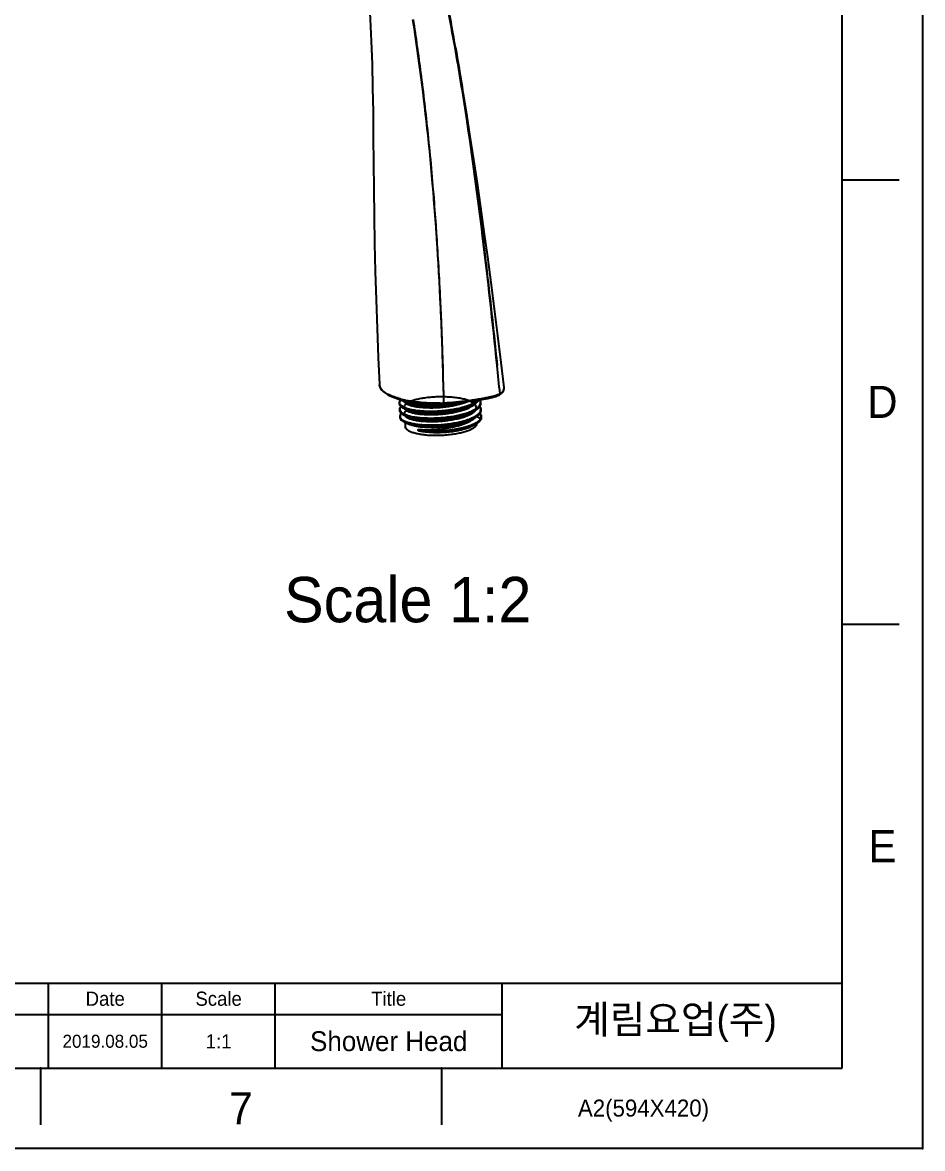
# Model space of a CAD drawing. Extents: x 11295 to 11888, y -24362 to -23942.
# Drawn here: x 11729.7 to 11888.4, y -24361.8 to -24163.3 of the extents above; entities that cross this region are included whole.
import ezdxf

# ---------------------------------------------------------------- set-up
doc = ezdxf.new("R2010")
doc.units = 0
doc.header["$MEASUREMENT"] = 0
doc.linetypes.add('CENTERX2', pattern=[101.6, 63.5, -12.7, 12.7, -12.7])
doc.linetypes.add('HIDDEN2', pattern=[4.7625, 3.175, -1.5875])
doc.layers.get('0').update_dxf_attribs({"linetype": 'CONTINUOUS'})
for name, color, linetype in [('1', 4, 'HIDDEN2'), ('FORM', 7, 'CONTINUOUS'), ('TEXT', 2, 'CONTINUOUS')]:
    doc.layers.add(name, color=color, linetype=linetype)
doc.styles.add('ROMANS', font='Gulim.ttf')
doc.styles.get("Standard").update_dxf_attribs({"font": 'Gulim.ttf'})

msp = doc.modelspace()

# ---------------------------------------------------------------- linework, layer by layer
for p, q in [((11874.3, -24347.66), (11874.3, -23955.95)), ((11874.3, -24190.98), (11884.3, -24190.98)), ((11874.3, -24269.32), (11884.3, -24269.32)), ((11308.64, -24347.66), (11874.3, -24347.66)), ((11732.89, -24347.66), (11732.89, -24357.66)), ((11803.59, -24347.66), (11803.59, -24357.66)), ((11874.3, -24361.8), (11874.3, -24361.8))]:
    msp.add_line(p, q)
at = {"color": 7, "linetype": 'Continuous'}
for p, q in [((11796.43, -24229.77), (11796.98, -24229.9)), ((11796.78, -24229.98), (11796.96, -24230.07)), ((11796.98, -24229.9), (11797.55, -24230.03)), ((11797.21, -24230.17), (11797.85, -24230.4)), ((11797.32, -24230.38), (11797.44, -24230.46)), ((11797.54, -24230.36), (11797.42, -24230.29)), ((11797.69, -24230.34), (11797.86, -24230.4)), ((11797.86, -24230.4), (11798.12, -24230.48)), ((11803.84, -24230.54), (11804.03, -24230.53)), ((11804.03, -24230.53), (11804.25, -24230.52)), ((11808.34, -24231.02), (11808.95, -24230.74)), ((11797.18, -24231.38), (11797.35, -24231.45)), ((11797.23, -24232.6), (11797.41, -24232.66)), ((11797.35, -24231.45), (11797.99, -24231.67)), ((11797.4, -24232.66), (11798.04, -24232.89)), ((11797.59, -24232.76), (11797.47, -24232.69)), ((11798.1, -24232.65), (11798.12, -24232.65)), ((11808.39, -24232.24), (11809.06, -24231.93)), ((11808.43, -24232.31), (11808.43, -24232.3)), ((11808.45, -24233.46), (11809.06, -24233.18)), ((11809.06, -24233.17), (11809.38, -24233.02)), ((11809.38, -24233.02), (11809.64, -24232.87)), ((11809.64, -24232.87), (11809.87, -24232.72)), ((11809.83, -24232.74), (11810.51, -24233.08)), ((11810.57, -24233.25), (11810.61, -24233.15)), ((11810.57, -24233.25), (11810.57, -24233.25)), ((11797.19, -24233.77), (11797.22, -24234.54)), ((11797.46, -24233.88), (11798.1, -24234.11)), ((11808.64, -24234.55), (11809.23, -24234.28))]:
    msp.add_line(p, q, dxfattribs=at)
msp.add_lwpolyline([(11294.5, -23941.8), (11888.44, -23941.8), (11888.44, -24361.8), (11294.5, -24361.8)], close=True)
for points in [[(11790.83, -24159.37), (11791.04, -24162.66), (11791.23, -24166.56), (11791.36, -24170.59), (11791.46, -24174.76), (11791.53, -24179.06), (11791.58, -24183.48), (11791.68, -24192.66)], [(11814.64, -24227.64), (11814.11, -24223.22), (11813.53, -24218.43), (11812.94, -24213.73), (11812.35, -24209.11), (11811.76, -24204.59), (11811.15, -24200.16), (11810.55, -24195.82), (11809.93, -24191.57), (11809.31, -24187.42), (11808.69, -24183.36), (11808.06, -24179.41), (11807.43, -24175.58), (11806.81, -24171.88), (11806.08, -24167.65)], [(11791.68, -24192.66), (11791.74, -24197.4), (11791.82, -24202.24), (11791.93, -24207.17), (11792.07, -24212.16), (11792.24, -24217.22), (11792.44, -24222.35), (11792.65, -24227.09)], [(11792.65, -24227.09), (11792.65, -24227.13), (11792.72, -24227.46), (11792.88, -24227.8), (11793.11, -24228.11), (11793.39, -24228.38), (11793.72, -24228.64), (11794.1, -24228.87), (11794.51, -24229.08), (11794.94, -24229.27), (11795.41, -24229.45), (11795.91, -24229.61), (11796.43, -24229.77)], [(11804.25, -24230.52), (11804.88, -24230.48), (11805.49, -24230.43), (11806.08, -24230.37), (11806.64, -24230.31), (11807.19, -24230.24), (11807.72, -24230.18), (11808.24, -24230.11), (11808.73, -24230.04), (11809.22, -24229.97), (11809.68, -24229.9), (11810.14, -24229.83), (11810.57, -24229.76), (11811, -24229.68), (11811.41, -24229.61), (11811.8, -24229.53), (11812.17, -24229.45), (11812.53, -24229.37), (11812.86, -24229.28), (11813.17, -24229.18), (11813.45, -24229.08)], [(11813.45, -24229.08), (11813.7, -24228.98), (11813.85, -24228.89)], [(11813.85, -24228.9), (11814.02, -24228.79), (11814.21, -24228.66)], [(11814.21, -24228.66), (11814.36, -24228.51), (11814.48, -24228.35), (11814.57, -24228.18)], [(11814.57, -24228.18), (11814.62, -24228.01), (11814.64, -24227.83), (11814.64, -24227.64)], [(11796.43, -24229.77), (11796.41, -24229.79), (11796.29, -24229.92), (11796.2, -24230.06), (11796.15, -24230.21), (11796.13, -24230.36), (11796.14, -24230.51), (11796.2, -24230.66), (11796.29, -24230.8), (11796.41, -24230.93), (11796.55, -24231.05), (11796.73, -24231.17), (11796.94, -24231.28), (11797.18, -24231.38)], [(11796.48, -24230.99), (11796.4, -24231.07), (11796.3, -24231.21), (11796.23, -24231.35), (11796.19, -24231.5), (11796.18, -24231.64), (11796.21, -24231.78), (11796.28, -24231.92), (11796.37, -24232.05), (11796.49, -24232.17), (11796.63, -24232.28), (11796.8, -24232.39), (11797, -24232.5), (11797.23, -24232.6)], [(11796.43, -24229.76), (11796.48, -24229.8), (11796.62, -24229.9), (11796.78, -24229.98)], [(11796.96, -24230.07), (11797.17, -24230.15), (11797.21, -24230.17)], [(11797.55, -24230.03), (11798.14, -24230.15), (11798.74, -24230.25), (11799.36, -24230.33), (11800, -24230.4), (11800.64, -24230.46), (11801.28, -24230.51), (11801.93, -24230.54), (11802.57, -24230.55), (11803.21, -24230.55), (11803.84, -24230.54)], [(11808.95, -24230.74), (11809.25, -24230.59), (11809.51, -24230.44), (11809.75, -24230.29), (11809.95, -24230.14), (11810.12, -24229.98), (11810.26, -24229.82), (11810.27, -24229.81)], [(11809.06, -24231.93), (11809.34, -24231.79), (11809.59, -24231.65), (11809.82, -24231.5), (11810.01, -24231.35), (11810.17, -24231.2), (11810.31, -24231.04), (11810.42, -24230.88), (11810.5, -24230.72), (11810.55, -24230.55), (11810.56, -24230.38), (11810.54, -24230.21), (11810.49, -24230.04), (11810.39, -24229.88), (11810.33, -24229.8)], [(11809.87, -24232.72), (11810.08, -24232.56), (11810.25, -24232.4), (11810.39, -24232.23), (11810.5, -24232.06), (11810.57, -24231.89), (11810.61, -24231.72), (11810.61, -24231.54), (11810.58, -24231.37), (11810.51, -24231.2), (11810.41, -24231.04), (11810.36, -24230.98)], [(11796.53, -24232.21), (11796.42, -24232.33), (11796.33, -24232.47), (11796.27, -24232.62), (11796.24, -24232.77), (11796.25, -24232.92), (11796.3, -24233.07), (11796.38, -24233.21), (11796.5, -24233.35), (11796.65, -24233.47), (11796.83, -24233.59), (11797.04, -24233.71), (11797.28, -24233.81), (11797.46, -24233.88)], [(11809.66, -24234.06), (11809.85, -24233.95), (11810.01, -24233.84), (11810.15, -24233.73), (11810.28, -24233.62), (11810.38, -24233.51), (11810.47, -24233.4), (11810.55, -24233.29), (11810.57, -24233.25)], [(11810.61, -24233.15), (11810.66, -24232.98), (11810.67, -24232.8), (11810.65, -24232.63), (11810.58, -24232.46), (11810.49, -24232.29), (11810.41, -24232.2)], [(11809.23, -24234.28), (11809.46, -24234.17), (11809.66, -24234.06)]]:
    msp.add_lwpolyline(points, dxfattribs=at)
for centre, radius, start, end in [((11403.93, -24239.01), 408.35, 10.0618, 11.0743), ((11404.69, -24237.39), 407.41, 9.8565, 10.8714), ((10152.22, -24396.16), 1670.13, 5.75381, 5.92604), ((11793.71, -24227.03), 1.06, 183.0686, 187.3054), ((11800.98, -24212.51), 17.73, 254.9138, 257.0303), ((11801.43, -24210.57), 19.71, 257.0033, 257.8437), ((11798.46, -24227.89), 3.52, 245.5553, 245.9475), ((11801.64, -24209.58), 20.72, 257.8476, 259.1099), ((11799.22, -24225.93), 5.62, 250.2006, 252.4698), ((11798.71, -24228.22), 2.58, 240.5837, 244.1613), ((11798.8, -24228.04), 2.64, 241.6214, 245.0205), ((11798.98, -24227.64), 3.08, 244.9984, 247.1185), ((11799.07, -24226.95), 3.65, 247.7399, 249.4315), ((11801.82, -24208.67), 21.66, 259.1042, 259.5534), ((11799.1, -24227.37), 3.37, 247.0958, 247.6195), ((11799.22, -24226.58), 4.05, 249.4086, 249.8996), ((11799.33, -24226.8), 3.99, 247.6959, 250.6627), ((11799.31, -24226.33), 4.32, 250.3248, 250.9479), ((11799.51, -24225.72), 4.96, 251.0026, 253.7643), ((11802.9, -24205.74), 24.66, 271.1318, 272.6205), ((11801.11, -24210.43), 20.39, 277.0552, 278.8685), ((11801.37, -24209.19), 21.5, 276.1109, 277.0878), ((11801.27, -24211.49), 19.31, 278.8708, 280.3599), ((11805.95, -24226.03), 5.61, 295.3903, 297.34), ((11805.43, -24222.82), 8.46, 290.3861, 294.0315), ((11806.32, -24226.75), 4.79, 297.3225, 299.4942), ((11806.11, -24224.36), 6.77, 294.0679, 296.1843), ((11807.18, -24228.17), 3.14, 304.5591, 306.1554), ((11807.41, -24228.52), 2.85, 304.7938, 307.6962), ((11798.52, -24229.09), 3.53, 245.6142, 246.0075), ((11799.29, -24227.09), 5.67, 250.7936, 253.0775), ((11798.39, -24230.06), 1.71, 235.8263, 236.2067), ((11798.48, -24229.93), 1.87, 236.2417, 238.8387), ((11798.67, -24229.61), 2.24, 238.8418, 241.1215), ((11799.49, -24225.07), 6.52, 252.4733, 254.5531), ((11798.91, -24229.14), 2.76, 241.5513, 244.7896), ((11799.11, -24228.72), 3.23, 244.7954, 247.7874), ((11799.85, -24223.78), 7.86, 254.5565, 256.3818), ((11799.86, -24224), 7.86, 254.5565, 256.3818), ((11799.24, -24229.74), 3.45, 245.5036, 247.7889), ((11800.03, -24224.78), 8.31, 255.0371, 256.787), ((11800.41, -24222.83), 10.09, 256.8462, 259.9502), ((11804.69, -24222.98), 10.89, 288.1327, 289.6746), ((11805.21, -24223.34), 9.21, 289.673, 292.6246), ((11805.87, -24226.97), 6.06, 294.5812, 295.7249), ((11806.06, -24227.37), 5.48, 295.6962, 297.0746), ((11805.75, -24224.64), 7.81, 292.6553, 294.029), ((11806.04, -24226.42), 7.19, 293.1351, 295.1775), ((11807.11, -24229.21), 3.35, 301.9302, 304.924), ((11806.03, -24225.29), 7.1, 294.043, 294.6284), ((11806.33, -24225.94), 6.38, 294.602, 296.8177), ((11807.34, -24230.67), 3.05, 302.756, 305.7978), ((11807.32, -24229.51), 2.99, 304.9634, 306.1301), ((11807.37, -24229.6), 3.03, 304.8298, 307.1742), ((11807.99, -24231.76), 1.88, 313.7581, 318.0888), ((11799.09, -24229.04), 4.91, 248.948, 251.4645), ((11798.57, -24232.37), 1.85, 236.5109, 239.3454), ((11799.33, -24230.86), 3.54, 246.2015, 248.965), ((11799.52, -24230.36), 4.08, 248.9025, 249.0333), ((11799.53, -24230.34), 4.11, 249.0333, 249.1571), ((11801.76, -24223.66), 11.56, 261.2305, 262.485), ((11805.59, -24226), 8.83, 289.9616, 292.1944), ((11805.91, -24226.79), 7.99, 292.2291, 292.4443), ((11805.97, -24226.95), 7.82, 292.4437, 292.8329), ((11807.15, -24230.18), 3.67, 300.0902, 302.8257), ((11807.4, -24231.09), 2.77, 304.8567, 307.6136), ((11806.36, -24227.84), 6.84, 292.768, 295.4487), ((11806.56, -24228.48), 6.39, 294.7394, 296.1682), ((11806.75, -24228.67), 5.93, 295.4596, 296.9315), ((11806.95, -24229.27), 5.51, 296.174, 298.489), ((11807.04, -24229.23), 5.29, 296.9283, 298.5201), ((11807.33, -24229.97), 4.71, 298.5198, 300.242), ((11809.08, -24232.18), 1.7, 314.8541, 316.6169), ((11801.77, -24223.88), 11.56, 261.2305, 262.485)]:
    msp.add_arc(centre, radius, start, end, dxfattribs=at)
for points, start_tangent, end_tangent in [([(11804.03, -24230.37), (11803.07, -24205.77), (11801.24, -24183.2), (11798.57, -24162.75)], (-0.020769, 0.999784), (-0.1539, 0.988086)), ([(11804.03, -24230.37), (11803.64, -24217.3), (11803.07, -24205.57), (11802.35, -24195.04), (11801.25, -24182.94), (11799.98, -24172.1), (11798.65, -24162.74)], (-0.021648, 0.999766), (-0.151187, 0.988505)), ([(11813.42, -24223.73), (11810.86, -24200.94), (11808, -24179.86), (11806, -24167.67)], (-0.102869, 0.994695), (-0.174895, 0.984587)), ([(11806.08, -24167.65), (11806.9, -24172.51), (11808.57, -24183.42), (11809.94, -24193.51), (11811.18, -24203.5), (11812.3, -24213.21), (11813.42, -24223.73)], (0.171398, -0.985202), (0.102678, -0.994715)), ([(11792.69, -24227.35), (11792.65, -24227.17)], (-0.275266, 0.961368), (-0.126682, 0.991943)), ([(11796.36, -24229.62), (11795.24, -24229.27), (11793.75, -24228.57), (11792.9, -24227.78), (11792.69, -24227.35)], (-0.9654, 0.260774), (-0.275266, 0.961368)), ([(11797.48, -24231.67), (11797.19, -24231.93), (11797.06, -24232.2), (11797.09, -24232.47), (11797.29, -24232.72), (11797.66, -24232.95), (11798.17, -24233.16), (11798.82, -24233.33), (11799.6, -24233.47), (11800.47, -24233.56), (11801.42, -24233.61), (11802.43, -24233.6), (11803.46, -24233.55), (11804.49, -24233.45), (11805.49, -24233.3), (11806.43, -24233.11), (11807.3, -24232.88), (11808.06, -24232.62), (11808.7, -24232.32), (11809.2, -24232.01), (11809.54, -24231.68), (11809.73, -24231.35), (11809.74, -24231.02), (11809.59, -24230.69), (11809.28, -24230.39), (11808.8, -24230.11), (11808.19, -24229.86), (11807.45, -24229.65), (11806.6, -24229.48), (11805.67, -24229.36), (11804.68, -24229.29), (11803.65, -24229.26), (11802.61, -24229.28), (11801.6, -24229.35), (11800.63, -24229.47), (11799.73, -24229.62), (11798.94, -24229.81), (11798.25, -24230.04), (11797.71, -24230.28), (11797.31, -24230.54), (11797.07, -24230.81), (11797, -24231.08), (11797.1, -24231.34), (11797.36, -24231.59), (11797.78, -24231.82)], (-0.818594, -0.574372), (0.920172, -0.391514)), ([(11797.48, -24231.67), (11797.19, -24231.93), (11797.06, -24232.2), (11797.09, -24232.47), (11797.29, -24232.72), (11797.66, -24232.95), (11798.17, -24233.16), (11798.82, -24233.33), (11799.6, -24233.47), (11800.47, -24233.56), (11801.42, -24233.61), (11802.43, -24233.6), (11803.46, -24233.55), (11804.49, -24233.45), (11805.49, -24233.3), (11806.43, -24233.11), (11807.3, -24232.88), (11808.06, -24232.62), (11808.7, -24232.32), (11809.2, -24232.01), (11809.54, -24231.68), (11809.73, -24231.35), (11809.74, -24231.02), (11809.59, -24230.69), (11809.28, -24230.39), (11808.8, -24230.11), (11808.19, -24229.86), (11807.45, -24229.65), (11806.6, -24229.48), (11805.67, -24229.36), (11804.68, -24229.29), (11803.65, -24229.26), (11802.61, -24229.28), (11801.6, -24229.35), (11800.63, -24229.47), (11799.73, -24229.62), (11798.94, -24229.81), (11798.25, -24230.04), (11797.71, -24230.28), (11797.31, -24230.54), (11797.07, -24230.81), (11797, -24231.08), (11797.1, -24231.34), (11797.28, -24231.54)], (-0.818594, -0.574372), (0.787537, -0.616268)), ([(11813.28, -24229), (11812.43, -24229.24), (11811.63, -24229.42), (11810.87, -24229.56), (11809.84, -24229.73), (11808.24, -24229.96), (11806.15, -24230.21), (11804.03, -24230.37)], (-0.948319, -0.317318), (-0.998963, -0.045526)), ([(11813.74, -24228.82), (11813.28, -24229)], (-0.903898, -0.427747), (-0.948319, -0.317318)), ([(11813.93, -24228.72), (11813.74, -24228.82)], (-0.865097, -0.501604), (-0.903898, -0.427747)), ([(11813.85, -24228.89), (11813.91, -24228.83), (11813.93, -24228.72)], (0.858749, 0.512397), (-0.050083, 0.998745)), ([(11813.93, -24228.72), (11814.1, -24228.63)], (0.884819, 0.465935), (0.843911, 0.536482)), ([(11814.1, -24228.63), (11814.38, -24228.39), (11814.49, -24228.26)], (0.843911, 0.536482), (0.551974, 0.833861)), ([(11814.49, -24228.26), (11814.62, -24227.97), (11814.64, -24227.64)], (0.551974, 0.833861), (-0.117756, 0.993043)), ([(11796.43, -24229.77), (11796.37, -24229.84), (11796.21, -24230.14), (11796.23, -24230.43), (11796.42, -24230.72), (11796.79, -24230.98), (11797, -24231.09)], (-0.698066, -0.716034), (0.910355, -0.413828)), ([(11796.48, -24230.99), (11796.28, -24231.28), (11796.26, -24231.58), (11796.41, -24231.87), (11796.74, -24232.13), (11797.06, -24232.31)], (-0.697674, -0.716415), (0.910778, -0.412896)), ([(11797.02, -24230.1), (11797.12, -24230.22), (11797.14, -24230.24)], (0.529915, -0.848051), (0.717077, -0.696994)), ([(11797.03, -24231.1), (11797.32, -24231.21)], (0.913166, -0.407587), (0.940736, -0.33914)), ([(11797.14, -24230.24), (11797.32, -24230.38)], (0.717077, -0.696994), (0.829727, -0.558169)), ([(11797.21, -24230.17), (11797.54, -24230.27), (11797.99, -24230.39)], (0.941765, -0.336272), (0.97573, -0.218977)), ([(11797.42, -24230.29), (11797.28, -24230.19)], (-0.849004, 0.528386), (-0.784656, 0.619932)), ([(11797.29, -24229.98), (11797.53, -24230.05), (11797.82, -24230.13)], (0.947711, -0.319129), (0.97142, -0.237367)), ([(11797.58, -24230.54), (11797.92, -24230.68), (11798.54, -24230.86), (11799.28, -24231), (11800.14, -24231.11), (11801.07, -24231.16), (11802.06, -24231.17), (11803.09, -24231.13), (11804.12, -24231.04), (11805.13, -24230.91), (11806.09, -24230.73), (11806.98, -24230.51), (11807.77, -24230.25), (11808.06, -24230.14)], (0.89966, -0.436592), (0.923291, 0.384101)), ([(11797.78, -24231.82), (11798.35, -24232.01), (11799.05, -24232.17), (11799.86, -24232.29), (11800.77, -24232.37), (11801.74, -24232.39), (11802.76, -24232.37), (11803.79, -24232.3), (11804.81, -24232.18), (11805.79, -24232.02), (11806.71, -24231.81), (11807.54, -24231.57), (11808.26, -24231.29), (11808.47, -24231.19)], (0.920172, -0.391514), (0.898992, 0.437965)), ([(11797.82, -24230.13), (11797.98, -24230.16), (11798.47, -24230.26), (11799.01, -24230.34), (11799.58, -24230.4), (11800.19, -24230.45), (11800.71, -24230.47)], (0.97142, -0.237367), (0.999638, -0.026895)), ([(11803.39, -24230.4), (11801.92, -24230.38), (11799.36, -24230.19), (11797.9, -24229.96)], (-0.999802, -0.019896), (-0.983421, 0.181335)), ([(11797.99, -24230.39), (11798.48, -24230.49), (11799.02, -24230.57), (11799.59, -24230.63), (11800.2, -24230.67), (11800.83, -24230.69), (11801.47, -24230.7), (11802.13, -24230.68), (11802.79, -24230.65), (11803.44, -24230.59), (11803.66, -24230.57)], (0.97573, -0.218977), (0.994313, 0.106494)), ([(11797.99, -24231.67), (11798.58, -24231.85), (11799.33, -24231.99), (11800.18, -24232.09), (11801.11, -24232.15), (11802.11, -24232.16), (11803.13, -24232.12), (11804.17, -24232.03), (11805.18, -24231.9), (11806.14, -24231.72), (11807.02, -24231.49), (11807.81, -24231.24), (11808.34, -24231.02)], (0.942037, -0.335508), (0.908276, 0.418372)), ([(11798, -24231.42), (11798.81, -24231.58), (11799.74, -24231.69), (11800.75, -24231.76), (11801.83, -24231.78), (11802.94, -24231.75), (11804.07, -24231.66), (11805.17, -24231.52), (11806.23, -24231.34), (11807.22, -24231.11), (11808.11, -24230.85), (11808.38, -24230.75)], (0.971755, -0.235993), (0.936921, 0.349541)), ([(11805.8, -24230.65), (11804.87, -24230.81), (11803.91, -24230.93), (11802.92, -24231.01), (11801.95, -24231.04), (11801, -24231.03), (11800.12, -24230.97), (11799.31, -24230.87), (11798.6, -24230.73), (11798.01, -24230.56)], (-0.980324, -0.197396), (-0.943138, 0.332402)), ([(11798.01, -24231.64), (11798.82, -24231.8), (11799.75, -24231.92), (11800.76, -24231.99), (11801.84, -24232), (11802.95, -24231.97), (11804.08, -24231.88), (11805.18, -24231.75), (11806.24, -24231.56), (11807.23, -24231.34), (11808.12, -24231.07), (11808.39, -24230.97)], (0.971755, -0.235993), (0.936921, 0.349541)), ([(11798.12, -24230.48), (11798.73, -24230.62), (11799.44, -24230.73), (11800.24, -24230.79), (11801.1, -24230.82), (11802.03, -24230.8), (11802.97, -24230.73), (11803.61, -24230.66)], (0.96078, -0.277313), (0.992417, 0.122913)), ([(11804.03, -24230.52), (11804.02, -24230.47), (11804.03, -24230.37)], (-0.914826, 0.403849), (0.080125, 0.996785)), ([(11807.48, -24230.21), (11807.46, -24230.22), (11806.67, -24230.45), (11805.8, -24230.65)], (-0.946246, -0.323447), (-0.980324, -0.197396)), ([(11808.35, -24231.1), (11807.98, -24231.26), (11807.34, -24231.49), (11806.63, -24231.69), (11805.85, -24231.87)], (-0.903273, -0.429066), (-0.980389, -0.197072)), ([(11808.39, -24230.97), (11808.89, -24230.77), (11808.95, -24230.74)], (0.936921, 0.349541), (0.908654, 0.417551)), ([(11808.47, -24231.19), (11808.85, -24230.99)], (0.898992, 0.437965), (0.856449, 0.516231)), ([(11808.96, -24230.75), (11808.68, -24230.93)], (-0.823517, -0.567292), (-0.870099, -0.492877)), ([(11808.85, -24230.99), (11809.04, -24230.86)], (0.856449, 0.516231), (0.820843, 0.571154)), ([(11809.1, -24230.44), (11809.51, -24230.22), (11809.98, -24229.87), (11810, -24229.85)], (0.897095, 0.441837), (0.738185, 0.674598)), ([(11809.1, -24232.93), (11809.32, -24232.82), (11809.88, -24232.48), (11810.27, -24232.13), (11810.49, -24231.77), (11810.53, -24231.41), (11810.4, -24231.06), (11810.35, -24230.99)], (0.904807, 0.425821), (-0.605894, 0.795545)), ([(11809.16, -24230.78), (11809.29, -24230.67), (11809.49, -24230.46)], (0.79087, 0.611984), (0.617907, 0.786252)), ([(11809.21, -24231.63), (11809.42, -24231.52), (11809.93, -24231.18), (11810.28, -24230.82), (11810.46, -24230.46), (11810.46, -24230.11), (11810.32, -24229.8)], (0.892219, 0.451604), (-0.581634, 0.813451)), ([(11796.54, -24232.21), (11796.37, -24232.43), (11796.3, -24232.73), (11796.41, -24233.02), (11796.69, -24233.29), (11797.15, -24233.54), (11797.33, -24233.62)], (-0.699126, -0.714998), (0.933002, -0.359872)), ([(11797.08, -24232.32), (11797.23, -24232.38), (11797.43, -24232.45)], (0.913591, -0.406634), (0.944143, -0.329536)), ([(11797.1, -24231.34), (11797.28, -24231.54)], (0.565055, -0.825053), (0.787537, -0.616268)), ([(11797.15, -24232.56), (11797.29, -24232.72), (11797.33, -24232.75)], (0.574775, -0.818311), (0.782101, -0.623152)), ([(11797.33, -24232.75), (11797.52, -24232.88)], (0.782101, -0.623152), (0.860695, -0.509121)), ([(11797.35, -24231.45), (11797.77, -24231.58)], (0.942462, -0.334314), (0.963744, -0.266828)), ([(11797.41, -24232.66), (11797.88, -24232.81)], (0.942205, -0.335037), (0.96602, -0.258469)), ([(11797.52, -24232.88), (11797.66, -24232.95), (11797.81, -24233.03)], (0.860695, -0.509121), (0.917432, -0.397893)), ([(11797.81, -24232.88), (11797.59, -24232.76)], (-0.909841, 0.414958), (-0.862223, 0.506528)), ([(11797.64, -24232.52), (11797.87, -24232.59), (11798.1, -24232.65)], (0.956525, -0.291649), (0.973066, -0.230525)), ([(11805.85, -24231.87), (11804.92, -24232.03), (11803.95, -24232.15), (11802.97, -24232.23), (11802, -24232.26), (11801.05, -24232.24), (11800.17, -24232.19), (11799.36, -24232.09), (11798.65, -24231.95), (11798.06, -24231.78), (11797.89, -24231.71)], (-0.980389, -0.197072), (-0.925501, 0.378744)), ([(11798.7, -24233.17), (11798.22, -24233.03), (11797.93, -24232.93)], (-0.973752, 0.22761), (-0.925663, 0.378348)), ([(11798.04, -24232.89), (11798.39, -24233), (11799.09, -24233.16), (11799.9, -24233.28), (11800.81, -24233.35), (11801.78, -24233.38), (11802.8, -24233.36), (11803.83, -24233.29), (11804.86, -24233.17), (11805.84, -24233.01), (11806.76, -24232.8), (11807.59, -24232.56), (11808.3, -24232.28), (11808.39, -24232.24)], (0.941995, -0.335626), (0.908597, 0.417675)), ([(11798.13, -24232.87), (11798.66, -24232.98), (11799.56, -24233.11), (11800.56, -24233.19), (11801.62, -24233.22), (11802.73, -24233.2), (11803.85, -24233.13), (11804.97, -24233), (11806.04, -24232.83), (11807.05, -24232.61), (11807.96, -24232.36), (11808.51, -24232.17)], (0.973462, -0.22885), (0.934144, 0.356896)), ([(11798.65, -24232.76), (11799.55, -24232.89), (11800.55, -24232.97), (11801.61, -24233), (11802.72, -24232.98), (11803.84, -24232.9), (11804.96, -24232.78), (11806.03, -24232.61), (11807.04, -24232.39), (11807.95, -24232.13), (11808.31, -24232.01)], (0.984426, -0.175797), (0.941352, 0.337427)), ([(11805.91, -24233.09), (11804.98, -24233.25), (11804.01, -24233.37), (11803.02, -24233.44), (11802.05, -24233.48), (11801.11, -24233.46), (11800.22, -24233.4), (11799.41, -24233.3), (11798.7, -24233.17)], (-0.980389, -0.197072), (-0.972695, 0.232086)), ([(11805.91, -24233.09), (11806.74, -24232.89), (11807.5, -24232.67), (11808.17, -24232.42), (11808.43, -24232.31)], (0.980389, 0.197072), (0.901807, 0.432139)), ([(11808.36, -24233.23), (11808.62, -24233.13), (11808.87, -24233.03)], (0.941532, 0.336924), (0.919409, 0.393303)), ([(11808.37, -24233.46), (11808.63, -24233.36), (11809.06, -24233.18)], (0.941532, 0.336924), (0.908386, 0.418132)), ([(11808.5, -24232.42), (11808.7, -24232.32), (11808.88, -24232.22)], (0.900834, 0.434164), (0.859757, 0.510703)), ([(11808.51, -24232.17), (11808.76, -24232.06), (11809.01, -24231.96)], (0.934144, 0.356896), (0.908564, 0.417747)), ([(11808.55, -24232.24), (11808.73, -24232.15), (11808.89, -24232.05)], (0.890331, 0.455314), (0.848281, 0.529547)), ([(11808.55, -24233.49), (11808.78, -24233.36), (11808.99, -24233.24)], (0.895949, 0.444157), (0.840539, 0.541751)), ([(11808.88, -24232.22), (11809.1, -24232.08)], (0.859757, 0.510703), (0.820664, 0.57141)), ([(11809.29, -24233.12), (11809.1, -24233.28)], (-0.721327, -0.692594), (-0.791828, -0.610745)), ([(11809.14, -24233.27), (11809.27, -24233.18), (11809.32, -24233.14)], (0.839923, 0.542706), (0.797169, 0.603756)), ([(11809.2, -24232.01), (11809.54, -24231.68), (11809.55, -24231.67)], (0.796604, 0.604501), (0.61902, 0.785375)), ([(11809.32, -24233.14), (11809.4, -24233.08), (11809.5, -24232.99), (11809.59, -24232.9)], (0.797169, 0.603756), (0.666489, 0.745514)), ([(11810.31, -24233.34), (11810.35, -24233.31), (11810.44, -24233.19), (11810.51, -24233.08)], (0.686677, 0.726963), (0.44189, 0.897069)), ([(11810.51, -24233.08), (11810.59, -24232.72), (11810.51, -24232.37), (11810.41, -24232.21)], (0.44189, 0.897069), (-0.607979, 0.793953)), ([(11810.51, -24233.08), (11810.55, -24233.11), (11810.58, -24233.16), (11810.58, -24233.22), (11810.57, -24233.25)], (0.894815, -0.446436), (-0.436581, -0.899665)), ([(11806.04, -24235.82), (11805.05, -24235.96), (11804.03, -24236.05), (11802.99, -24236.09), (11801.96, -24236.09), (11800.98, -24236.03), (11800.07, -24235.92), (11799.25, -24235.77), (11798.54, -24235.58), (11797.98, -24235.35), (11797.56, -24235.09), (11797.31, -24234.81), (11797.22, -24234.54)], (-0.98627, -0.16514), (-0.051438, 0.998676)), ([(11797.46, -24233.88), (11797.76, -24233.98), (11798, -24234.05)], (0.94252, -0.334148), (0.968001, -0.250944)), ([(11797.53, -24233.69), (11797.75, -24233.76), (11798.16, -24233.86)], (0.947903, -0.318558), (0.973048, -0.230604)), ([(11797.63, -24233.96), (11797.9, -24234.1)], (0.859663, -0.510862), (0.914524, -0.404532)), ([(11798, -24234.05), (11798.51, -24234.16), (11799.38, -24234.3), (11800.36, -24234.39), (11801.41, -24234.44), (11802.51, -24234.43), (11803.63, -24234.37), (11804.75, -24234.26), (11805.83, -24234.1), (11806.86, -24233.89), (11807.8, -24233.64), (11808.37, -24233.46)], (0.968001, -0.250944), (0.941532, 0.336924)), ([(11805.97, -24234.3), (11805.11, -24234.45), (11804.22, -24234.57), (11803.32, -24234.64), (11802.41, -24234.69), (11801.53, -24234.69), (11800.69, -24234.65), (11799.91, -24234.58), (11799.2, -24234.47), (11798.57, -24234.33), (11798.07, -24234.17)], (-0.980324, -0.197396), (-0.934559, 0.355807)), ([(11798.1, -24234.11), (11798.22, -24234.15), (11798.87, -24234.32), (11799.64, -24234.46), (11800.52, -24234.55), (11801.47, -24234.6), (11802.47, -24234.59), (11803.5, -24234.54), (11804.53, -24234.44), (11805.53, -24234.29), (11806.48, -24234.1), (11807.34, -24233.87), (11808.1, -24233.61), (11808.45, -24233.46)], (0.94237, -0.334574), (0.908345, 0.418221)), ([(11798.16, -24233.86), (11798.5, -24233.94), (11798.52, -24233.94)], (0.973048, -0.230604), (0.981262, -0.192677)), ([(11798.52, -24233.94), (11799.37, -24234.08), (11800.35, -24234.17), (11801.4, -24234.21), (11802.5, -24234.21), (11803.62, -24234.15), (11804.74, -24234.03), (11805.82, -24233.87), (11806.85, -24233.67), (11807.79, -24233.42), (11808.08, -24233.33)], (0.981262, -0.192677), (0.950257, 0.311468)), ([(11799.99, -24235.09), (11799.94, -24235.08), (11799.88, -24235.08), (11799.84, -24235.08), (11799.8, -24235.08), (11799.76, -24235.08), (11799.72, -24235.08), (11799.69, -24235.08), (11799.67, -24235.08), (11799.64, -24235.08), (11799.62, -24235.08), (11799.6, -24235.08), (11799.59, -24235.08), (11799.57, -24235.08), (11799.56, -24235.08), (11799.54, -24235.08), (11799.53, -24235.08), (11799.52, -24235.08), (11799.51, -24235.08), (11799.49, -24235.08), (11799.48, -24235.08), (11799.47, -24235.09), (11799.46, -24235.09), (11799.45, -24235.09), (11799.44, -24235.1), (11799.43, -24235.1), (11799.42, -24235.11), (11799.41, -24235.11), (11799.41, -24235.12), (11799.42, -24235.13), (11799.43, -24235.14), (11799.43, -24235.15), (11799.44, -24235.15), (11799.45, -24235.16), (11799.46, -24235.16), (11799.48, -24235.17), (11799.49, -24235.18), (11799.5, -24235.18), (11799.52, -24235.19), (11799.54, -24235.2), (11799.55, -24235.2), (11799.57, -24235.21), (11799.59, -24235.22), (11799.61, -24235.22), (11799.64, -24235.23), (11799.66, -24235.24), (11799.69, -24235.24), (11799.72, -24235.25), (11799.75, -24235.26), (11799.78, -24235.27), (11799.82, -24235.27), (11799.86, -24235.28), (11799.9, -24235.29), (11799.95, -24235.3), (11800, -24235.31)], (-0.998289, 0.058466), (0.985706, -0.168476)), ([(11805.98, -24234.55), (11805.14, -24234.73), (11804.26, -24234.88), (11803.37, -24234.99), (11802.47, -24235.07), (11801.61, -24235.11), (11800.77, -24235.12), (11799.99, -24235.09)], (-0.972379, -0.233409), (-0.998289, 0.058466)), ([(11800.24, -24235.12), (11800.51, -24235.16), (11800.78, -24235.18), (11801.06, -24235.21), (11801.35, -24235.22), (11801.65, -24235.24), (11801.95, -24235.25), (11802.26, -24235.25), (11802.58, -24235.25), (11802.9, -24235.25), (11803.23, -24235.24), (11803.56, -24235.22), (11803.89, -24235.2), (11804.22, -24235.18), (11804.56, -24235.15), (11804.89, -24235.11), (11805.22, -24235.08), (11805.55, -24235.03), (11805.88, -24234.98), (11806.2, -24234.93), (11806.52, -24234.87), (11806.83, -24234.81), (11807.13, -24234.74), (11807.43, -24234.67), (11807.72, -24234.59), (11808, -24234.51), (11808.27, -24234.43), (11808.53, -24234.34), (11808.61, -24234.31)], (0.991383, -0.130993), (0.939733, 0.341909)), ([(11800.25, -24235.35), (11800.52, -24235.38), (11800.79, -24235.41), (11801.07, -24235.43), (11801.36, -24235.45), (11801.66, -24235.46), (11801.96, -24235.47), (11802.27, -24235.48), (11802.59, -24235.48), (11802.91, -24235.47), (11803.24, -24235.46), (11803.57, -24235.45), (11803.9, -24235.43), (11804.23, -24235.4), (11804.57, -24235.37), (11804.9, -24235.34), (11805.23, -24235.3), (11805.56, -24235.25), (11805.89, -24235.2), (11806.21, -24235.15)], (0.991383, -0.130993), (0.984814, 0.173611)), ([(11805.97, -24234.3), (11807.06, -24234.04), (11808.01, -24233.72), (11808.55, -24233.49)], (0.980324, 0.197396), (0.895949, 0.444157)), ([(11808.7, -24233.54), (11808.55, -24233.63), (11808.01, -24233.89), (11807.4, -24234.13), (11806.72, -24234.35), (11805.98, -24234.55)], (-0.862593, -0.505899), (-0.972379, -0.233409)), ([(11806.01, -24235.28), (11806.75, -24235.14), (11807.44, -24234.97), (11808.05, -24234.79), (11808.59, -24234.58), (11808.64, -24234.55)], (0.987004, 0.160697), (0.90893, 0.416949)), ([(11809.81, -24233.97), (11809.81, -24234), (11809.72, -24234.3), (11809.47, -24234.61), (11809.05, -24234.9), (11808.48, -24235.17), (11807.77, -24235.42), (11806.95, -24235.64), (11806.04, -24235.82)], (0.051438, -0.998676), (-0.98627, -0.16514)), ([(11806.21, -24235.15), (11806.53, -24235.09), (11806.84, -24235.03), (11807.14, -24234.96), (11807.44, -24234.89), (11807.73, -24234.81), (11808.01, -24234.73), (11808.28, -24234.65), (11808.45, -24234.59)], (0.984814, 0.173611), (0.945673, 0.325119)), ([(11808.45, -24234.59), (11808.54, -24234.56), (11808.78, -24234.47), (11809.02, -24234.38), (11809.23, -24234.28)], (0.945673, 0.325119), (0.908796, 0.417242)), ([(11808.99, -24233.36), (11808.7, -24233.54)], (-0.82029, -0.571948), (-0.862593, -0.505899)), ([(11809.57, -24233.89), (11809.63, -24233.85), (11809.81, -24233.75), (11809.97, -24233.64), (11810.11, -24233.53), (11810.24, -24233.42), (11810.28, -24233.38)], (0.878515, 0.477715), (0.708715, 0.705495)), ([(11809.7, -24234.04), (11809.82, -24233.97), (11809.98, -24233.86), (11810.12, -24233.75), (11810.25, -24233.64), (11810.36, -24233.53), (11810.45, -24233.42), (11810.52, -24233.3)], (0.86374, 0.503937), (0.44189, 0.897069)), ([(11800, -24235.31), (11800.79, -24235.42), (11801.62, -24235.49), (11802.49, -24235.53), (11803.39, -24235.52), (11804.29, -24235.48), (11805.17, -24235.4), (11806.01, -24235.28)], (0.985706, -0.168476), (0.987004, 0.160697))]:
    msp.add_spline(points, degree=3, dxfattribs=dict(at, start_tangent=start_tangent, end_tangent=end_tangent))
for p in [(11874.3, -24190.98), (11874.3, -24269.32), (11732.89, -24347.66), (11803.59, -24347.66)]:
    msp.add_point(p)
at = {"layer": '1'}
msp.add_point((11888.44, -24361.8), dxfattribs=at)
at = {"layer": 'FORM'}
for p, q in [((11587.3, -24332.66), (11874.3, -24332.66)), ((11734.3, -24347.66), (11734.3, -24332.66)), ((11734.3, -24347.66), (11734.3, -24332.66)), ((11754.3, -24347.66), (11754.3, -24332.66)), ((11774.3, -24347.66), (11774.3, -24332.66)), ((11814.3, -24347.66), (11814.3, -24332.66)), ((11634.3, -24338.16), (11814.3, -24338.16))]:
    msp.add_line(p, q, dxfattribs=at)

# ---------------------------------------------------------------- texts
at = {"style": 'ROMANS'}
msp.add_text(' A2(594X420)', height=3, dxfattribs=at).set_placement((11826.58, -24356.18))
at = {"char_height": 5.66, "attachment_point": 5}
for s, width, insert in [('D', 10, (11881.37, -24230.15)), ('E', 10, (11881.37, -24308.49)), ('7', 50, (11768.24, -24354.73))]:
    msp.add_mtext_dynamic_manual_height_columns(s, width=width, gutter_width=12.5, heights=[0], dxfattribs=dict(at, insert=insert))
at = {"layer": 'TEXT', "attachment_point": 5}
for s, width, insert, char_height in [('Scale 1:2', 92.5823, (11797.66, -24265.07), 8), ('Date', 20, (11744.3, -24335.41), 2.5), ('Scale', 20, (11764.3, -24335.41), 2.5), ('Title', 40, (11794.3, -24335.41), 2.5), ('2019.08.05', 20, (11744.3, -24342.91), 2.3), ('1:1', 20, (11764.3, -24342.91), 2.5), ('Shower Head', 40, (11794.3, -24342.91), 3.5)]:
    msp.add_mtext_dynamic_manual_height_columns(s, width=width, gutter_width=12.5, heights=[0], dxfattribs=dict(at, insert=insert, char_height=char_height))
at = {"layer": 'TEXT', "linetype": 'CENTERX2', "insert": (11844.88, -24339.79), "char_height": 5, "attachment_point": 5}
msp.add_mtext_dynamic_manual_height_columns('{\\fHYGothic-Medium|b0|i0|c129|p18;계림요업(주)}', width=60, gutter_width=12.5, heights=[0], dxfattribs=at)

doc.saveas('drawing.dxf')
